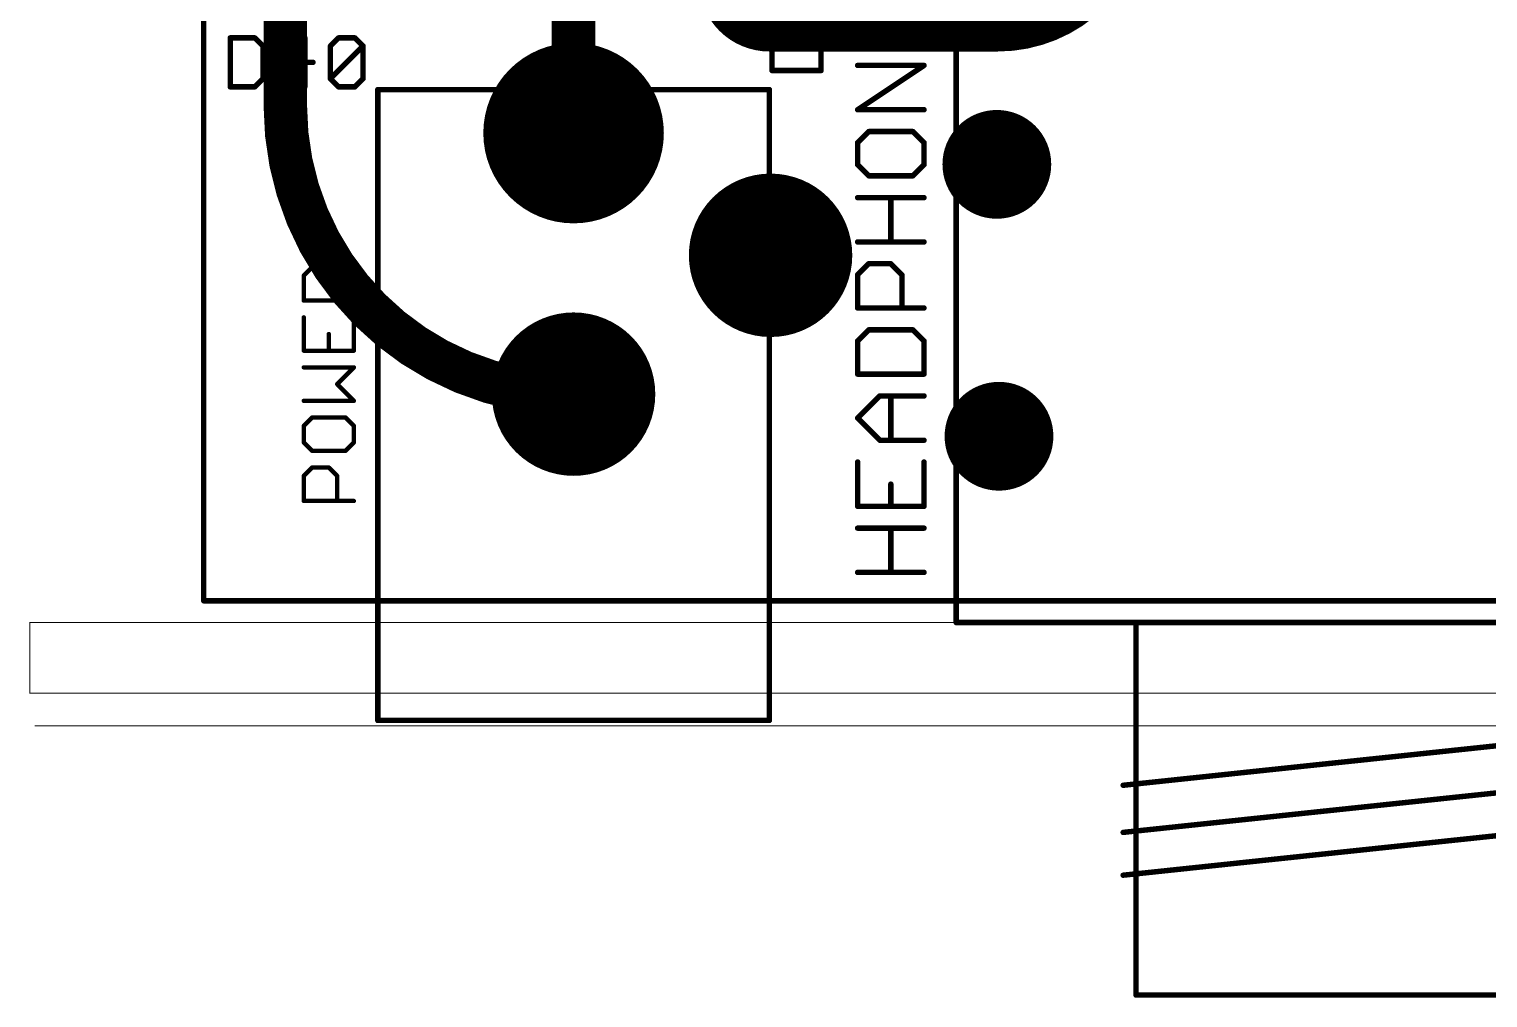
# Model space of a CAD drawing. Extents: x -4 to 220, y -9 to 53.
# Drawn here: x -4.08 to 29.99, y -9.27 to 13.35 of the extents above; entities that cross this region are included whole.
import ezdxf

# ---------------------------------------------------------------- set-up
doc = ezdxf.new("R2010")
doc.units = 0
for name, color, linetype in [('1', 14, 'CONTINUOUS'), ('16', 174, 'CONTINUOUS'), ('17', 94, 'CONTINUOUS'), ('20', 178, 'CONTINUOUS'), ('21', 251, 'CONTINUOUS'), ('23', 178, 'CONTINUOUS'), ('25', 251, 'CONTINUOUS')]:
    doc.layers.add(name, color=color, linetype=linetype)

# ---------------------------------------------------------------- blocks, each defined once
blk = doc.blocks.new('ROUNDP')
at = {"const_width": 0.5}
blk.add_lwpolyline([(0, -0.25, 1), (0, 0.25, 1), (0, -0.25)], format="xyb", dxfattribs=at)

msp = doc.modelspace()

# ---------------------------------------------------------------- linework, layer by layer
at = {"layer": '1'}
for points, const_width in [([(0, 37.211), (0, 0)], 0.127), ([(13.208, 13.335), (18.542, 13.335)], 1.016), ([(0, 0), (62.992, 0)], 0.127)]:
    msp.add_lwpolyline(points, dxfattribs=dict(at, const_width=const_width))
for points, const_width in [([(18.542, 13.335, 0.4142), (21.59, 16.383)], 1.016), ([(12.065, 14.478, 0.4142), (13.208, 13.335)], 1.016), ([(13.208, 13.589, 1), (13.208, 13.081)], 0.508), ([(13.208, 13.081, 1), (13.208, 13.589)], 0.508), ([(18.542, 13.589, 1), (18.542, 13.081)], 0.508), ([(18.542, 13.081, 1), (18.542, 13.589)], 0.508), ([(0, 0.0318, 1), (0, -0.0318)], 0.0635), ([(-0.0318, 0, 1), (0.0318, 0)], 0.0635)]:
    msp.add_lwpolyline(points, format="xyb", dxfattribs=dict(at, const_width=const_width))
at = {"layer": '16', "const_width": 1.016}
for points in [[(1.905, 11.557), (1.905, 14.478)], [(8.636, 10.922), (8.636, 14.478)]]:
    msp.add_lwpolyline(points, dxfattribs=at)
at = {"layer": '16'}
for points, const_width in [([(1.905, 11.557, 0.4142), (8.636, 4.826)], 1.016), ([(2.159, 11.557, 1), (1.651, 11.557)], 0.508), ([(1.651, 11.557, 1), (2.159, 11.557)], 0.508), ([(8.382, 10.922, 1), (8.89, 10.922)], 0.508), ([(8.636, 4.572, 1), (8.636, 5.08)], 0.508)]:
    msp.add_lwpolyline(points, format="xyb", dxfattribs=dict(at, const_width=const_width))
at = {"layer": '20'}
msp.add_line((0, 0), (213.36, 0), dxfattribs=at)
at = {"layer": '20', "const_width": 0.0254}
for points in [[(0, 44.45), (0, 0)], [(-4.064, -0.508), (218.186, -0.508)], [(-4.064, -2.159), (-4.064, -0.508)], [(218.186, -2.159), (-4.064, -2.159)], [(-3.937, -2.921), (220.345, -2.921)]]:
    msp.add_lwpolyline(points, dxfattribs=at)
at = {"layer": '20', "const_width": 0.0127}
for points in [[(-0.0064, 0, 1), (0.0064, 0)], [(-4.0576, -0.508, 1), (-4.0704, -0.508)], [(-4.064, -0.5017, 1), (-4.064, -0.5143)], [(-4.0704, -2.159, 1), (-4.0576, -2.159)], [(-4.064, -2.1527, 1), (-4.064, -2.1654)], [(-3.937, -2.9147, 1), (-3.937, -2.9274)]]:
    msp.add_lwpolyline(points, format="xyb", dxfattribs=at)
at = {"layer": '21'}
for points, const_width in [([(17.57, 20.092), (17.57, -0.508)], 0.127), ([(13.208, 11.938), (4.064, 11.938)], 0.127), ([(4.064, 11.938), (4.064, 10.414)], 0.127), ([(13.208, -2.794), (13.208, 11.938)], 0.127), ([(4.064, 10.414), (4.064, 11.176)], 0.127), ([(4.064, -2.794), (4.064, 10.414)], 0.127), ([(2.3358, 7.5941), (2.5307, 7.789)], 0.1016), ([(2.5307, 7.789), (2.9205, 7.789)], 0.1016), ([(2.9205, 7.789), (3.1154, 7.5941)], 0.1016), ([(3.1154, 7.3992), (3.5052, 7.789)], 0.1016), ([(2.3358, 7.0094), (2.3358, 7.5941)], 0.1016), ([(3.1154, 7.5941), (3.1154, 7.0094)], 0.1016), ([(3.5052, 7.0094), (2.3358, 7.0094)], 0.1016), ([(2.3358, 6.6196), (2.3358, 5.84)], 0.1016), ([(3.5052, 5.84), (3.5052, 6.6196)], 0.1016), ([(2.9205, 5.84), (2.9205, 6.2298)], 0.1016), ([(2.3358, 5.84), (3.5052, 5.84)], 0.1016), ([(3.5052, 5.4502), (2.3358, 5.4502)], 0.1016), ([(3.1154, 5.0604), (3.5052, 5.4502)], 0.1016), ([(3.5052, 4.6706), (3.1154, 5.0604)], 0.1016), ([(2.3358, 4.6706), (3.5052, 4.6706)], 0.1016), ([(2.5307, 4.2808), (2.3358, 4.0859)], 0.1016), ([(2.3358, 4.0859), (2.3358, 3.6961)], 0.1016), ([(3.3103, 4.2808), (2.5307, 4.2808)], 0.1016), ([(3.5052, 4.0859), (3.3103, 4.2808)], 0.1016), ([(3.5052, 3.6961), (3.5052, 4.0859)], 0.1016), ([(2.3358, 3.6961), (2.5307, 3.5012)], 0.1016), ([(3.3103, 3.5012), (3.5052, 3.6961)], 0.1016), ([(2.5307, 3.5012), (3.3103, 3.5012)], 0.1016), ([(2.3358, 2.9165), (2.5307, 3.1114)], 0.1016), ([(2.5307, 3.1114), (2.9205, 3.1114)], 0.1016), ([(2.9205, 3.1114), (3.1154, 2.9165)], 0.1016), ([(2.3358, 2.3318), (2.3358, 2.9165)], 0.1016), ([(3.1154, 2.9165), (3.1154, 2.3318)], 0.1016), ([(3.5052, 2.3318), (2.3358, 2.3318)], 0.1016), ([(17.57, -0.508), (21.77, -0.508)], 0.127), ([(21.77, -0.508), (31.57, -0.508)], 0.127), ([(21.77, -0.508), (21.77, -9.208)], 0.127), ([(12.192, -2.794), (4.064, -2.794)], 0.127), ([(12.446, -2.794), (12.192, -2.794)], 0.127), ([(12.192, -2.794), (13.208, -2.794)], 0.127), ([(21.47, -4.308), (31.87, -3.208)], 0.127), ([(21.47, -5.408), (31.87, -4.308)], 0.127), ([(21.47, -6.408), (31.87, -5.308)], 0.127), ([(21.77, -9.208), (31.57, -9.208)], 0.127)]:
    msp.add_lwpolyline(points, dxfattribs=dict(at, const_width=const_width))
for points, const_width in [([(4.064, 11.9698, 1), (4.064, 11.9062)], 0.0635), ([(4.0957, 11.938, 1), (4.0323, 11.938)], 0.0635), ([(13.2398, 11.938, 1), (13.1762, 11.938)], 0.0635), ([(13.208, 11.9062, 1), (13.208, 11.9698)], 0.0635), ([(4.0957, 11.176, 1), (4.0323, 11.176)], 0.0635), ([(4.0957, 10.414, 1), (4.0323, 10.414)], 0.0635), ([(4.0323, 10.414, 1), (4.0957, 10.414)], 0.0635), ([(4.0323, 10.414, 1), (4.0957, 10.414)], 0.0635), ([(2.5307, 7.8144, 1), (2.5307, 7.7636)], 0.0508), ([(2.5487, 7.771, 1), (2.5127, 7.8069)], 0.0508), ([(2.9385, 7.8069, 1), (2.9025, 7.771)], 0.0508), ([(2.9205, 7.7636, 1), (2.9205, 7.8144)], 0.0508), ([(3.5232, 7.771, 1), (3.4872, 7.8069)], 0.0508), ([(2.3612, 7.5941, 1), (2.3104, 7.5941)], 0.0508), ([(2.3178, 7.612, 1), (2.3538, 7.5761)], 0.0508), ([(3.1408, 7.5941, 1), (3.09, 7.5941)], 0.0508), ([(3.0974, 7.5761, 1), (3.1334, 7.612)], 0.0508), ([(3.0974, 7.4171, 1), (3.1334, 7.3812)], 0.0508), ([(2.3358, 7.0348, 1), (2.3358, 6.984)], 0.0508), ([(2.3104, 7.0094, 1), (2.3612, 7.0094)], 0.0508), ([(3.09, 7.0094, 1), (3.1408, 7.0094)], 0.0508), ([(3.5052, 6.984, 1), (3.5052, 7.0348)], 0.0508), ([(2.3612, 6.6196, 1), (2.3104, 6.6196)], 0.0508), ([(3.5306, 6.6196, 1), (3.4798, 6.6196)], 0.0508), ([(2.9459, 6.2298, 1), (2.8951, 6.2298)], 0.0508), ([(2.3358, 5.8654, 1), (2.3358, 5.8146)], 0.0508), ([(2.3104, 5.84, 1), (2.3612, 5.84)], 0.0508), ([(2.8951, 5.84, 1), (2.9459, 5.84)], 0.0508), ([(3.4798, 5.84, 1), (3.5306, 5.84)], 0.0508), ([(3.5052, 5.8146, 1), (3.5052, 5.8654)], 0.0508), ([(2.3358, 5.4756, 1), (2.3358, 5.4248)], 0.0508), ([(3.5232, 5.4322, 1), (3.4872, 5.4682)], 0.0508), ([(3.5052, 5.4248, 1), (3.5052, 5.4756)], 0.0508), ([(3.1334, 5.0784, 1), (3.0974, 5.0424)], 0.0508), ([(3.0974, 5.0784, 1), (3.1334, 5.0424)], 0.0508), ([(2.3358, 4.696, 1), (2.3358, 4.6452)], 0.0508), ([(3.4872, 4.6526, 1), (3.5232, 4.6886)], 0.0508), ([(3.5052, 4.6452, 1), (3.5052, 4.696)], 0.0508), ([(2.3178, 4.1039, 1), (2.3538, 4.0679)], 0.0508), ([(2.3612, 4.0859, 1), (2.3104, 4.0859)], 0.0508), ([(2.5307, 4.3062, 1), (2.5307, 4.2554)], 0.0508), ([(2.5487, 4.2628, 1), (2.5127, 4.2988)], 0.0508), ([(3.3283, 4.2988, 1), (3.2923, 4.2628)], 0.0508), ([(3.3103, 4.2554, 1), (3.3103, 4.3062)], 0.0508), ([(3.5306, 4.0859, 1), (3.4798, 4.0859)], 0.0508), ([(3.4872, 4.0679, 1), (3.5232, 4.1039)], 0.0508), ([(2.3538, 3.7141, 1), (2.3178, 3.6781)], 0.0508), ([(3.5232, 3.6781, 1), (3.4872, 3.7141)], 0.0508), ([(2.3104, 3.6961, 1), (2.3612, 3.6961)], 0.0508), ([(2.5307, 3.5266, 1), (2.5307, 3.4758)], 0.0508), ([(2.5127, 3.4832, 1), (2.5487, 3.5192)], 0.0508), ([(3.2923, 3.5192, 1), (3.3283, 3.4832)], 0.0508), ([(3.3103, 3.4758, 1), (3.3103, 3.5266)], 0.0508), ([(3.4798, 3.6961, 1), (3.5306, 3.6961)], 0.0508), ([(2.5307, 3.1368, 1), (2.5307, 3.086)], 0.0508), ([(2.5487, 3.0934, 1), (2.5127, 3.1294)], 0.0508), ([(2.9385, 3.1294, 1), (2.9025, 3.0934)], 0.0508), ([(2.9205, 3.086, 1), (2.9205, 3.1368)], 0.0508), ([(2.3178, 2.9345, 1), (2.3538, 2.8985)], 0.0508), ([(2.3612, 2.9165, 1), (2.3104, 2.9165)], 0.0508), ([(3.1408, 2.9165, 1), (3.09, 2.9165)], 0.0508), ([(3.0974, 2.8985, 1), (3.1334, 2.9345)], 0.0508), ([(2.3358, 2.3572, 1), (2.3358, 2.3064)], 0.0508), ([(2.3104, 2.3318, 1), (2.3612, 2.3318)], 0.0508), ([(3.09, 2.3318, 1), (3.1408, 2.3318)], 0.0508), ([(3.5052, 2.3064, 1), (3.5052, 2.3572)], 0.0508), ([(17.57, -0.4763, 1), (17.57, -0.5397)], 0.0635), ([(17.5383, -0.508, 1), (17.6017, -0.508)], 0.0635), ([(21.8017, -0.508, 1), (21.7383, -0.508)], 0.0635), ([(21.77, -0.4763, 1), (21.77, -0.5397)], 0.0635), ([(21.77, -0.5397, 1), (21.77, -0.4763)], 0.0635), ([(4.064, -2.7622, 1), (4.064, -2.8258)], 0.0635), ([(4.0323, -2.794, 1), (4.0957, -2.794)], 0.0635), ([(12.192, -2.7622, 1), (12.192, -2.8258)], 0.0635), ([(12.192, -2.7622, 1), (12.192, -2.8258)], 0.0635), ([(12.192, -2.8258, 1), (12.192, -2.7622)], 0.0635), ([(12.446, -2.8258, 1), (12.446, -2.7622)], 0.0635), ([(13.1762, -2.794, 1), (13.2398, -2.794)], 0.0635), ([(13.208, -2.8258, 1), (13.208, -2.7622)], 0.0635), ([(21.4667, -4.2764, 1), (21.4733, -4.3396)], 0.0635), ([(21.4667, -5.3764, 1), (21.4733, -5.4396)], 0.0635), ([(21.4667, -6.3764, 1), (21.4733, -6.4396)], 0.0635), ([(21.77, -9.1762, 1), (21.77, -9.2398)], 0.0635), ([(21.7383, -9.208, 1), (21.8017, -9.208)], 0.0635)]:
    msp.add_lwpolyline(points, format="xyb", dxfattribs=dict(at, const_width=const_width))
at = {"layer": '23'}
for p in [(26.67, -0.508), (8.636, -2.794)]:
    msp.add_point(p, dxfattribs=at)
at = {"layer": '25', "const_width": 0.127}
for points in [[(15.2688, 14.0452), (15.2688, 13.0114)], [(16.8195, 13.0114), (16.8195, 14.0452)], [(16.0441, 13.0114), (16.0441, 13.5283)], [(0.6193, 13.1455), (0.6193, 12.0015)], [(1.1913, 13.1455), (0.6193, 13.1455)], [(1.382, 12.9548), (1.1913, 13.1455)], [(1.382, 12.1922), (1.382, 12.9548)], [(2.3607, 13.1455), (1.7887, 12.5735)], [(2.3607, 12.0015), (2.3607, 13.1455)], [(2.9581, 12.9548), (3.1488, 13.1455)], [(2.9581, 12.1922), (2.9581, 12.9548)], [(2.9581, 12.1922), (3.7207, 12.9548)], [(3.1488, 13.1455), (3.5301, 13.1455)], [(3.5301, 13.1455), (3.7207, 12.9548)], [(3.7207, 12.9548), (3.7207, 12.1922)], [(13.4612, 13.1452), (13.2705, 12.9545)], [(13.2705, 12.9545), (13.2705, 12.3825)], [(14.2238, 13.1452), (13.4612, 13.1452)], [(14.4145, 12.9545), (14.2238, 13.1452)], [(14.4145, 12.3825), (14.4145, 12.9545)], [(15.2688, 13.0114), (16.8195, 13.0114)], [(1.7887, 12.5735), (2.5514, 12.5735)], [(13.2705, 12.3825), (14.4145, 12.3825)], [(15.2688, 11.4677), (16.8195, 12.5016)], [(16.8195, 12.5016), (15.2688, 12.5016)], [(0.6193, 12.0015), (1.1913, 12.0015)], [(1.1913, 12.0015), (1.382, 12.1922)], [(3.1488, 12.0015), (2.9581, 12.1922)], [(3.5301, 12.0015), (3.1488, 12.0015)], [(3.7207, 12.1922), (3.5301, 12.0015)], [(16.8195, 11.4677), (15.2688, 11.4677)], [(15.5272, 10.958), (15.2688, 10.6995)], [(16.561, 10.958), (15.5272, 10.958)], [(16.8195, 10.6995), (16.561, 10.958)], [(15.2688, 10.6995), (15.2688, 10.1826)], [(16.8195, 10.1826), (16.8195, 10.6995)], [(15.2688, 10.1826), (15.5272, 9.9241)], [(16.561, 9.9241), (16.8195, 10.1826)], [(15.5272, 9.9241), (16.561, 9.9241)], [(15.2688, 9.4143), (16.8195, 9.4143)], [(16.0441, 8.3805), (16.0441, 9.4143)], [(16.8195, 8.3805), (15.2688, 8.3805)], [(15.2688, 7.6123), (15.5272, 7.8707)], [(15.5272, 7.8707), (16.0441, 7.8707)], [(16.0441, 7.8707), (16.3026, 7.6123)], [(15.2688, 6.8369), (15.2688, 7.6123)], [(16.3026, 7.6123), (16.3026, 6.8369)], [(16.8195, 6.8369), (15.2688, 6.8369)], [(15.5272, 6.3271), (15.2688, 6.0687)], [(15.2688, 6.0687), (15.2688, 5.2933)], [(16.561, 6.3271), (15.5272, 6.3271)], [(16.8195, 6.0687), (16.561, 6.3271)], [(16.8195, 5.2933), (16.8195, 6.0687)], [(15.2688, 5.2933), (16.8195, 5.2933)], [(15.2688, 4.2666), (15.7857, 4.7835)], [(15.7857, 4.7835), (16.8195, 4.7835)], [(16.0441, 3.7497), (16.0441, 4.7835)], [(15.7857, 3.7497), (15.2688, 4.2666)], [(16.8195, 3.7497), (15.7857, 3.7497)], [(15.2688, 3.2399), (15.2688, 2.2061)], [(16.8195, 2.2061), (16.8195, 3.2399)], [(16.0441, 2.2061), (16.0441, 2.723)], [(15.2688, 2.2061), (16.8195, 2.2061)], [(15.2688, 1.6963), (16.8195, 1.6963)], [(16.0441, 0.6625), (16.0441, 1.6963)], [(16.8195, 0.6625), (15.2688, 0.6625)]]:
    msp.add_lwpolyline(points, dxfattribs=at)
at = {"layer": '25', "const_width": 0.0635}
for points in [[(0.6193, 13.1772, 1), (0.6193, 13.1137)], [(0.6511, 13.1455, 1), (0.5876, 13.1455)], [(1.2137, 13.1679, 1), (1.1688, 13.123)], [(1.1913, 13.1137, 1), (1.1913, 13.1772)], [(1.4137, 12.9548, 1), (1.3502, 12.9548)], [(1.3595, 12.9324, 1), (1.4044, 12.9773)], [(2.3924, 13.1455, 1), (2.3289, 13.1455)], [(2.3831, 13.123, 1), (2.3382, 13.1679)], [(2.9898, 12.9548, 1), (2.9263, 12.9548)], [(2.9356, 12.9773, 1), (2.9805, 12.9324)], [(3.1488, 13.1772, 1), (3.1488, 13.1137)], [(3.1712, 13.123, 1), (3.1263, 13.1679)], [(3.5525, 13.1679, 1), (3.5076, 13.123)], [(3.5301, 13.1137, 1), (3.5301, 13.1772)], [(3.7525, 12.9548, 1), (3.689, 12.9548)], [(3.7432, 12.9324, 1), (3.6983, 12.9773)], [(3.6983, 12.9324, 1), (3.7432, 12.9773)], [(13.3023, 12.9545, 1), (13.2388, 12.9545)], [(13.2481, 12.9769, 1), (13.293, 12.932)], [(13.4612, 13.1769, 1), (13.4612, 13.1134)], [(13.4836, 13.1227, 1), (13.4387, 13.1676)], [(14.2463, 13.1676, 1), (14.2014, 13.1227)], [(14.2238, 13.1134, 1), (14.2238, 13.1769)], [(14.4463, 12.9545, 1), (14.3827, 12.9545)], [(14.392, 12.932, 1), (14.437, 12.9769)], [(15.2688, 13.0431, 1), (15.2688, 12.9796)], [(15.237, 13.0114, 1), (15.3005, 13.0114)], [(16.0124, 13.0114, 1), (16.0759, 13.0114)], [(16.7878, 13.0114, 1), (16.8513, 13.0114)], [(16.8195, 12.9796, 1), (16.8195, 13.0431)], [(1.7887, 12.6052, 1), (1.7887, 12.5417)], [(1.7662, 12.5959, 1), (1.8112, 12.551)], [(2.5514, 12.5417, 1), (2.5514, 12.6052)], [(13.2705, 12.4143, 1), (13.2705, 12.3507)], [(13.2388, 12.3825, 1), (13.3023, 12.3825)], [(14.3827, 12.3825, 1), (14.4463, 12.3825)], [(14.4145, 12.3507, 1), (14.4145, 12.4143)], [(15.2688, 12.5333, 1), (15.2688, 12.4698)], [(16.8371, 12.4751, 1), (16.8019, 12.528)], [(16.8195, 12.4698, 1), (16.8195, 12.5333)], [(0.6193, 12.0333, 1), (0.6193, 11.9697)], [(0.5876, 12.0015, 1), (0.6511, 12.0015)], [(1.1688, 12.024, 1), (1.2137, 11.979)], [(1.1913, 11.9697, 1), (1.1913, 12.0333)], [(1.3502, 12.1922, 1), (1.4137, 12.1922)], [(1.4044, 12.1697, 1), (1.3595, 12.2146)], [(2.3289, 12.0015, 1), (2.3924, 12.0015)], [(2.9805, 12.2146, 1), (2.9356, 12.1697)], [(2.9356, 12.2146, 1), (2.9805, 12.1697)], [(2.9263, 12.1922, 1), (2.9898, 12.1922)], [(3.1488, 12.0333, 1), (3.1488, 11.9697)], [(3.1263, 11.979, 1), (3.1712, 12.024)], [(3.5076, 12.024, 1), (3.5525, 11.979)], [(3.5301, 11.9697, 1), (3.5301, 12.0333)], [(3.689, 12.1922, 1), (3.7525, 12.1922)], [(3.7432, 12.1697, 1), (3.6983, 12.2146)], [(15.2688, 11.4995, 1), (15.2688, 11.436)], [(15.2512, 11.4942, 1), (15.2864, 11.4413)], [(16.8195, 11.436, 1), (16.8195, 11.4995)], [(15.5272, 10.9897, 1), (15.5272, 10.9262)], [(15.5497, 10.9355, 1), (15.5048, 10.9804)], [(16.5835, 10.9804, 1), (16.5386, 10.9355)], [(16.561, 10.9262, 1), (16.561, 10.9897)], [(15.2463, 10.722, 1), (15.2912, 10.677)], [(15.3005, 10.6995, 1), (15.237, 10.6995)], [(16.8513, 10.6995, 1), (16.7878, 10.6995)], [(16.797, 10.677, 1), (16.842, 10.722)], [(15.2912, 10.205, 1), (15.2463, 10.1601)], [(16.842, 10.1601, 1), (16.797, 10.205)], [(15.237, 10.1826, 1), (15.3005, 10.1826)], [(15.5272, 9.9559, 1), (15.5272, 9.8924)], [(15.5048, 9.9017, 1), (15.5497, 9.9466)], [(16.5386, 9.9466, 1), (16.5835, 9.9017)], [(16.561, 9.8924, 1), (16.561, 9.9559)], [(16.7878, 10.1826, 1), (16.8513, 10.1826)], [(15.2688, 9.4461, 1), (15.2688, 9.3826)], [(16.0759, 9.4143, 1), (16.0124, 9.4143)], [(16.8195, 9.3826, 1), (16.8195, 9.4461)], [(15.2688, 8.4123, 1), (15.2688, 8.3488)], [(16.0124, 8.3805, 1), (16.0759, 8.3805)], [(16.8195, 8.3488, 1), (16.8195, 8.4123)], [(15.5272, 7.9025, 1), (15.5272, 7.839)], [(15.5497, 7.8483, 1), (15.5048, 7.8932)], [(16.0666, 7.8932, 1), (16.0217, 7.8483)], [(16.0441, 7.839, 1), (16.0441, 7.9025)], [(15.3005, 7.6123, 1), (15.237, 7.6123)], [(15.2463, 7.6347, 1), (15.2912, 7.5898)], [(16.3343, 7.6123, 1), (16.2708, 7.6123)], [(16.2801, 7.5898, 1), (16.325, 7.6347)], [(15.2688, 6.8687, 1), (15.2688, 6.8052)], [(15.237, 6.8369, 1), (15.3005, 6.8369)], [(16.2708, 6.8369, 1), (16.3343, 6.8369)], [(16.8195, 6.8052, 1), (16.8195, 6.8687)], [(15.3005, 6.0687, 1), (15.237, 6.0687)], [(15.5272, 6.3589, 1), (15.5272, 6.2954)], [(15.5497, 6.3047, 1), (15.5048, 6.3496)], [(16.5835, 6.3496, 1), (16.5386, 6.3047)], [(16.561, 6.2954, 1), (16.561, 6.3589)], [(16.8513, 6.0687, 1), (16.7878, 6.0687)], [(15.2463, 6.0911, 1), (15.2912, 6.0462)], [(16.797, 6.0462, 1), (16.842, 6.0911)], [(15.2688, 5.3251, 1), (15.2688, 5.2616)], [(15.237, 5.2933, 1), (15.3005, 5.2933)], [(16.7878, 5.2933, 1), (16.8513, 5.2933)], [(16.8195, 5.2616, 1), (16.8195, 5.3251)], [(15.7857, 4.8153, 1), (15.7857, 4.7518)], [(15.8081, 4.7611, 1), (15.7632, 4.806)], [(16.0759, 4.7835, 1), (16.0124, 4.7835)], [(16.8195, 4.7518, 1), (16.8195, 4.8153)], [(15.2912, 4.2891, 1), (15.2463, 4.2442)], [(15.2463, 4.2891, 1), (15.2912, 4.2442)], [(15.7857, 3.7815, 1), (15.7857, 3.718)], [(15.7632, 3.7273, 1), (15.8081, 3.7722)], [(16.0124, 3.7497, 1), (16.0759, 3.7497)], [(16.8195, 3.718, 1), (16.8195, 3.7815)], [(15.3005, 3.2399, 1), (15.237, 3.2399)], [(16.8513, 3.2399, 1), (16.7878, 3.2399)], [(16.0759, 2.723, 1), (16.0124, 2.723)], [(15.2688, 2.2379, 1), (15.2688, 2.1744)], [(15.237, 2.2061, 1), (15.3005, 2.2061)], [(16.0124, 2.2061, 1), (16.0759, 2.2061)], [(16.7878, 2.2061, 1), (16.8513, 2.2061)], [(16.8195, 2.1744, 1), (16.8195, 2.2379)], [(15.2688, 1.7281, 1), (15.2688, 1.6646)], [(16.0759, 1.6963, 1), (16.0124, 1.6963)], [(16.8195, 1.6646, 1), (16.8195, 1.7281)], [(15.2688, 0.6943, 1), (15.2688, 0.6307)], [(16.0124, 0.6625, 1), (16.0759, 0.6625)], [(16.8195, 0.6307, 1), (16.8195, 0.6943)]]:
    msp.add_lwpolyline(points, format="xyb", dxfattribs=at)

# ---------------------------------------------------------------- block references
at = {"layer": '17'}
for p, xscale, yscale in [((8.636, 10.922), 4.216, 4.216), ((8.636, 10.922), 4.216, 4.216), ((8.636, 10.922), 4.216, 4.216), ((8.636, 10.922), 4.216, 4.216), ((8.636, 10.922), 4.216, 4.216), ((8.636, 10.922), 4.216, 4.216), ((8.636, 10.922), 4.216, 4.216), ((8.636, 10.922), 4.216, 4.216), ((8.636, 10.922), 4.216, 4.216), ((8.636, 10.922), 4.216, 4.216), ((8.636, 10.922), 4.216, 4.216), ((8.636, 10.922), 4.216, 4.216), ((8.636, 10.922), 4.216, 4.216), ((8.636, 10.922), 4.216, 4.216), ((8.636, 10.922), 4.216, 4.216), ((8.636, 10.922), 4.216, 4.216), ((18.52, 10.192), 2.54, 2.54), ((18.52, 10.192), 2.54, 2.54), ((18.52, 10.192), 2.4, 2.4), ((18.52, 10.192), 2.4, 2.4), ((18.52, 10.192), 2.4, 2.4), ((18.52, 10.192), 2.4, 2.4), ((18.52, 10.192), 2.4, 2.4), ((18.52, 10.192), 2.4, 2.4), ((18.52, 10.192), 2.4, 2.4), ((18.52, 10.192), 2.4, 2.4), ((18.52, 10.192), 2.4, 2.4), ((18.52, 10.192), 2.4, 2.4), ((18.52, 10.192), 2.4, 2.4), ((18.52, 10.192), 2.4, 2.4), ((18.52, 10.192), 2.4, 2.4), ((18.52, 10.192), 2.4, 2.4), ((13.236, 8.068), 3.816, 3.816), ((13.236, 8.068), 3.816, 3.816), ((13.236, 8.068), 3.816, 3.816), ((13.236, 8.068), 3.816, 3.816), ((13.236, 8.068), 3.816, 3.816), ((13.236, 8.068), 3.816, 3.816), ((13.236, 8.068), 3.816, 3.816), ((13.236, 8.068), 3.816, 3.816), ((13.236, 8.068), 3.816, 3.816), ((13.236, 8.068), 3.816, 3.816), ((13.236, 8.068), 3.816, 3.816), ((13.236, 8.068), 3.816, 3.816), ((13.236, 8.068), 3.816, 3.816), ((13.236, 8.068), 3.816, 3.816), ((13.236, 8.068), 3.816, 3.816), ((13.236, 8.068), 3.816, 3.816), ((8.636, 4.826), 3.816, 3.816), ((8.636, 4.826), 3.816, 3.816), ((8.636, 4.826), 3.816, 3.816), ((8.636, 4.826), 3.816, 3.816), ((8.636, 4.826), 3.816, 3.816), ((8.636, 4.826), 3.816, 3.816), ((8.636, 4.826), 3.816, 3.816), ((8.636, 4.826), 3.816, 3.816), ((8.636, 4.826), 3.816, 3.816), ((8.636, 4.826), 3.816, 3.816), ((8.636, 4.826), 3.816, 3.816), ((8.636, 4.826), 3.816, 3.816), ((8.636, 4.826), 3.816, 3.816), ((8.636, 4.826), 3.816, 3.816), ((8.636, 4.826), 3.816, 3.816), ((8.636, 4.826), 3.816, 3.816), ((18.57, 3.842), 2.54, 2.54), ((18.57, 3.842), 2.54, 2.54), ((18.57, 3.842), 2.4, 2.4), ((18.57, 3.842), 2.4, 2.4), ((18.57, 3.842), 2.4, 2.4), ((18.57, 3.842), 2.4, 2.4), ((18.57, 3.842), 2.4, 2.4), ((18.57, 3.842), 2.4, 2.4), ((18.57, 3.842), 2.4, 2.4), ((18.57, 3.842), 2.4, 2.4), ((18.57, 3.842), 2.4, 2.4), ((18.57, 3.842), 2.4, 2.4), ((18.57, 3.842), 2.4, 2.4), ((18.57, 3.842), 2.4, 2.4), ((18.57, 3.842), 2.4, 2.4), ((18.57, 3.842), 2.4, 2.4)]:
    msp.add_blockref('ROUNDP', p, dxfattribs=dict(at, xscale=xscale, yscale=yscale))

doc.saveas('drawing.dxf')
